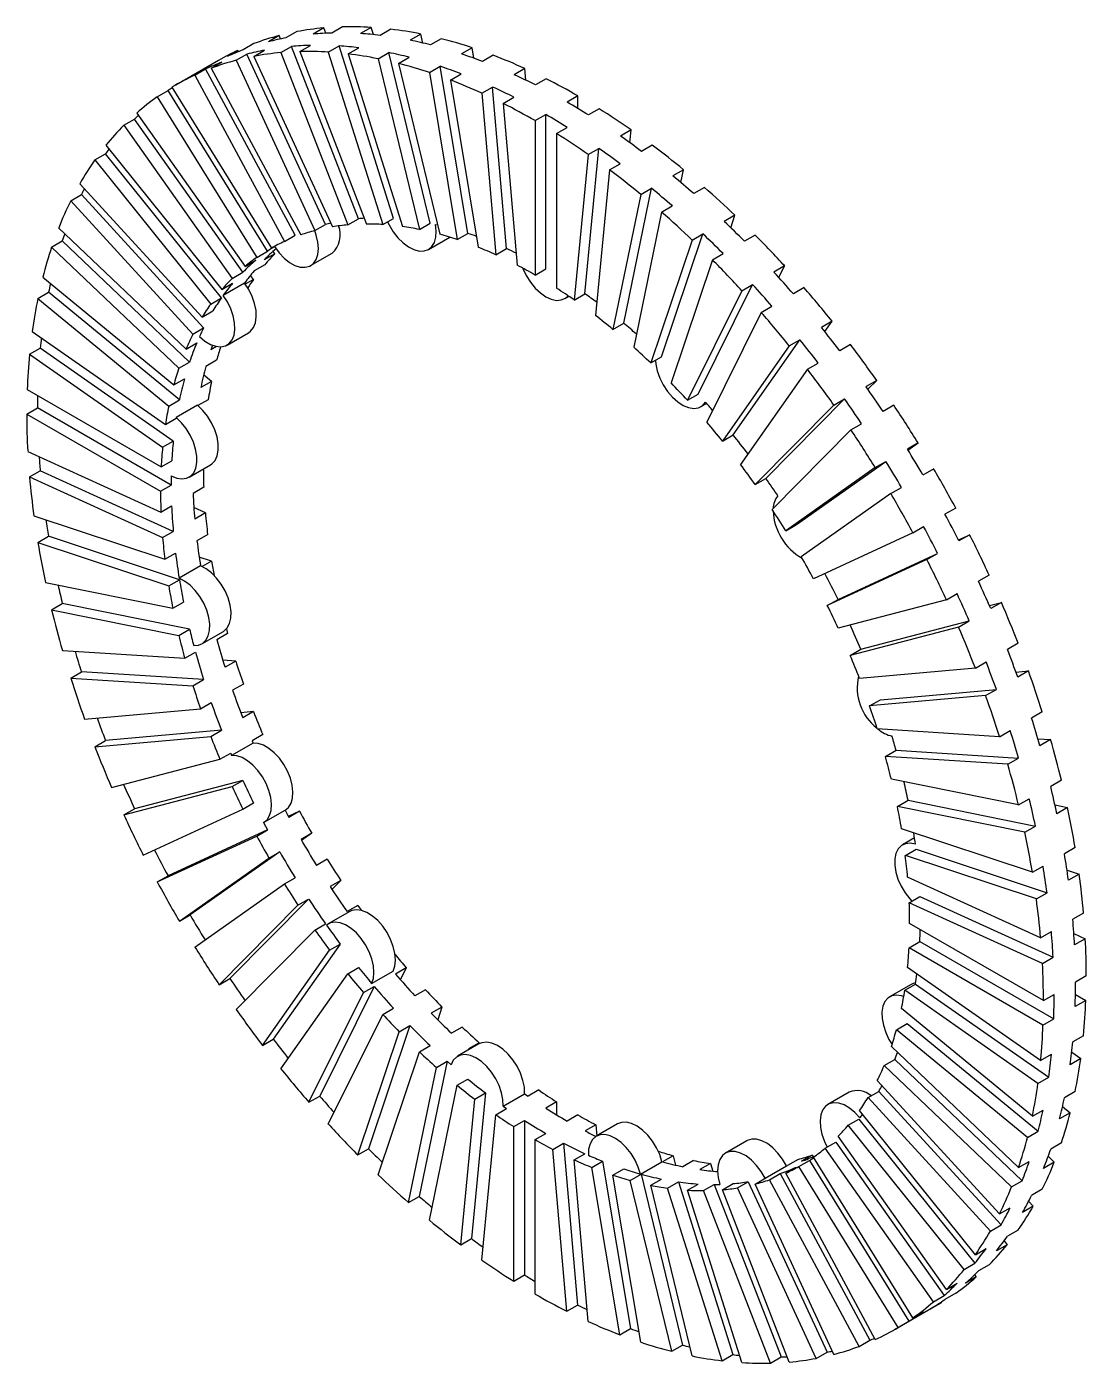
# Model space of a CAD drawing. Header units: centimetres. Extents: x -3.64 to 3.36, y -4.5 to 4.34.
import ezdxf

# ---------------------------------------------------------------- set-up
doc = ezdxf.new("R2010")
doc.units = ezdxf.units.CM

msp = doc.modelspace()

# ---------------------------------------------------------------- linework, layer by layer
at = {"color": 7, "linetype": 'Continuous', "lineweight": 25}
for p, q in [((-1.5554, 4.3355), (-1.6261, 4.2947)), ((-1.3661, 4.3319), (-1.4368, 4.2911)), ((-1.351, 4.284), (-1.3661, 4.3319)), ((-1.9742, 4.2775), (-2.0449, 4.2367)), ((-1.9642, 4.2558), (-1.9742, 4.2775)), ((-1.8581, 4.3037), (-1.9288, 4.2629)), ((-1.6794, 4.3284), (-1.7501, 4.2876)), ((-1.6657, 4.2933), (-1.6794, 4.3284)), ((-1.2357, 4.3199), (-1.3064, 4.2791)), ((-1.0379, 4.2879), (-1.1086, 4.2471)), ((-1.0235, 4.2285), (-1.0379, 4.2879)), ((-0.9025, 4.2569), (-0.9732, 4.2161)), ((-2.2474, 4.1798), (-2.3182, 4.1389)), ((-2.2571, 4.1142), (-2.1864, 4.1551)), ((-2.243, 4.1714), (-2.2474, 4.1798)), ((-2.1404, 4.2247), (-2.2111, 4.1838)), ((-1.6668, 3.0294), (-2.1864, 4.1551)), ((-2.1409, 4.1404), (-2.0702, 4.1812)), ((-1.9622, 4.1651), (-1.8915, 4.206)), ((-1.9622, 4.1651), (-1.5203, 3.0261)), ((-1.4496, 3.0669), (-1.8915, 4.206)), ((-1.8383, 4.1723), (-1.7675, 4.2131)), ((-1.8383, 4.1723), (-1.3958, 3.0318)), ((-1.649, 4.1686), (-1.5783, 4.2094)), ((-1.649, 4.1686), (-1.2895, 3.0286)), ((-1.2188, 3.0695), (-1.5783, 4.2094)), ((-1.5186, 4.1566), (-1.4479, 4.1974)), ((-1.5186, 4.1566), (-1.1586, 3.0153)), ((-1.3208, 4.1246), (-1.25, 4.1655)), ((-0.9769, 3.0371), (-1.25, 4.1655)), ((-0.6983, 4.1969), (-0.769, 4.1561)), ((-0.6868, 4.1276), (-0.6983, 4.1969)), ((-2.3748, 4.1137), (-2.6576, 3.9505)), ((-2.4232, 4.0614), (-2.3525, 4.1022)), ((-2.2571, 4.1142), (-1.7375, 2.9886)), ((-2.1409, 4.1404), (-1.6207, 3.0134)), ((-1.3208, 4.1246), (-1.0476, 2.9962)), ((-1.1853, 4.0936), (-1.1146, 4.1345)), ((-1.1853, 4.0936), (-0.9119, 2.9639)), ((-0.9812, 4.0337), (-0.9105, 4.0745)), ((-0.7267, 2.97), (-0.9105, 4.0745)), ((-0.5594, 4.1473), (-0.6301, 4.1065)), ((-2.5303, 4.0165), (-2.4596, 4.0573)), ((-2.5303, 4.0165), (-1.9389, 2.9165)), ((-1.8681, 2.9574), (-2.4596, 4.0573)), ((-2.4232, 4.0614), (-1.8311, 2.9601)), ((-0.9812, 4.0337), (-0.7974, 2.9292)), ((-0.8422, 3.984), (-0.7715, 4.0249)), ((-0.8422, 3.984), (-0.6582, 2.8782)), ((-0.3511, 4.06), (-0.4218, 4.0192)), ((-0.3444, 3.9829), (-0.3511, 4.06)), ((-0.2101, 3.9923), (-0.2808, 3.9515)), ((-2.7789, 3.8729), (-2.7082, 3.9137)), ((-2.0513, 2.8516), (-2.7082, 3.9137)), ((-2.682, 3.9361), (-2.0244, 2.8726)), ((-0.6339, 3.8967), (-0.5632, 3.9375)), ((-0.6339, 3.8967), (-0.5415, 2.8283)), ((-0.4708, 2.8691), (-0.5632, 3.9375)), ((-2.7789, 3.8729), (-2.122, 2.8108)), ((-0.493, 3.829), (-0.4223, 3.8698)), ((-0.493, 3.829), (-0.4005, 2.7593)), ((0, 3.8786), (-0.0707, 3.8377)), ((0, 3.7961), (0, 3.8786)), ((-3.0001, 3.6851), (-2.9294, 3.726)), ((-2.2143, 2.7132), (-2.9294, 3.726)), ((-2.9146, 3.7659), (-2.1987, 2.7519)), ((-0.2828, 3.7153), (-0.2121, 3.7561)), ((-0.2828, 3.7153), (-0.2828, 2.6946)), ((-0.2121, 2.7354), (-0.2121, 3.7561)), ((0.1414, 3.7935), (0.0707, 3.7527)), ((-3.0001, 3.6851), (-2.2851, 2.6724)), ((-0.1414, 3.6302), (-0.0707, 3.671)), ((-0.1414, 3.6302), (-0.1414, 2.6083)), ((0.3511, 3.6546), (0.2804, 3.6138)), ((0.3429, 3.5695), (0.3511, 3.6546)), ((-3.1183, 3.5526), (-2.3519, 2.5992)), ((0.4914, 3.5531), (0.4207, 3.5123)), ((-3.1916, 3.4552), (-3.1209, 3.496)), ((-3.1916, 3.4552), (-2.4261, 2.503)), ((-2.3554, 2.5438), (-3.1209, 3.496)), ((0.0682, 3.4914), (-0.0241, 2.5296)), ((0.0466, 2.5704), (0.139, 3.5322)), ((0.0682, 3.4914), (0.139, 3.5322)), ((0.2086, 3.3899), (0.1161, 2.4269)), ((0.2086, 3.3899), (0.2793, 3.4307)), ((0.6983, 3.3907), (0.6276, 3.3499)), ((0.6808, 3.3056), (0.6983, 3.3907)), ((-3.291, 3.2986), (-2.4825, 2.4163)), ((0.836, 3.2739), (0.7653, 3.233)), ((-3.3512, 3.1856), (-3.2805, 3.2264)), ((-3.3512, 3.1856), (-2.5438, 2.3043)), ((-2.473, 2.3451), (-3.2805, 3.2264)), ((0.4155, 3.2274), (0.2317, 2.3351)), ((0.3024, 2.3759), (0.4862, 3.2682)), ((0.4155, 3.2274), (0.4862, 3.2682)), ((0.5532, 3.1106), (0.3692, 2.2172)), ((0.5532, 3.1106), (0.6239, 3.1514)), ((-3.4307, 3.0067), (-2.589, 2.2051)), ((-1.7375, 2.9886), (-1.6668, 3.0294)), ((-1.5203, 3.0261), (-1.4496, 3.0669)), ((-1.2895, 3.0286), (-1.2188, 3.0695)), ((-1.0476, 2.9962), (-0.9769, 3.0371)), ((1.0379, 3.0896), (0.9672, 3.0487)), ((1.0103, 3.0073), (1.0379, 3.0896)), ((-3.4772, 2.8793), (-3.4065, 2.9202)), ((-2.5659, 2.1195), (-3.4065, 2.9202)), ((-1.9389, 2.9165), (-1.8681, 2.9574)), ((-0.9874, 2.8641), (-0.8471, 2.9451)), ((-0.7974, 2.9292), (-0.7267, 2.97)), ((0.7551, 2.9263), (0.4819, 2.1132)), ((0.5526, 2.1541), (0.8258, 2.9671)), ((0.7551, 2.9263), (0.8258, 2.9671)), ((1.1715, 2.9587), (1.1008, 2.9179)), ((-3.4772, 2.8793), (-2.6366, 2.0786)), ((-2.122, 2.8108), (-2.0513, 2.8516)), ((-2.0022, 2.8357), (-2.0729, 2.7949)), ((-2.0022, 2.8357), (-2.0133, 2.8514)), ((-1.766, 2.7569), (-1.6246, 2.8385)), ((-0.5415, 2.8283), (-0.4708, 2.8691)), ((0.8886, 2.7954), (0.9594, 2.8363)), ((-2.1987, 2.7519), (-2.1279, 2.7927)), ((-2.0691, 2.7625), (-2.1398, 2.7217)), ((0.8886, 2.7954), (0.6152, 1.9814)), ((1.3661, 2.7546), (1.2954, 2.7138)), ((1.3281, 2.6779), (1.3661, 2.7546)), ((-3.5359, 2.6801), (-2.6703, 1.9679)), ((-2.2851, 2.6724), (-2.2143, 2.7132)), ((-2.1433, 2.6662), (-2.1976, 2.6349)), ((-2.1433, 2.6662), (-2.1641, 2.6921)), ((-0.2828, 2.6946), (-0.2121, 2.7354)), ((-3.5682, 2.5397), (-3.4975, 2.5805)), ((-2.6329, 1.8692), (-3.4975, 2.5805)), ((-2.3519, 2.5992), (-2.2812, 2.64)), ((-2.2025, 2.6416), (-2.3439, 2.56)), ((-0.0241, 2.5296), (0.0466, 2.5704)), ((1.0833, 2.5913), (0.7238, 1.8664)), ((0.7945, 1.9072), (1.154, 2.6321)), ((1.0833, 2.5913), (1.154, 2.6321)), ((1.4941, 2.6112), (1.4234, 2.5703)), ((-3.5682, 2.5397), (-2.7036, 1.8284)), ((-2.4261, 2.503), (-2.3554, 2.5438)), ((-0.0871, 2.5388), (-0.0601, 2.5544)), ((1.2113, 2.4479), (1.282, 2.4887)), ((-2.4825, 2.4163), (-2.4118, 2.4571)), ((1.2113, 2.4479), (0.8513, 1.7221)), ((1.6794, 2.3895), (1.6087, 2.3486)), ((1.631, 2.3207), (1.6794, 2.3895)), ((-3.6055, 2.3223), (-2.7254, 1.7074)), ((-2.5438, 2.3043), (-2.473, 2.3451)), ((-2.3179, 2.2316), (-2.1765, 2.3132)), ((0.2317, 2.3351), (0.3024, 2.3759)), ((-3.6232, 2.1705), (-3.5525, 2.2113)), ((-2.6734, 1.5972), (-3.5525, 2.2113)), ((-2.589, 2.2051), (-2.5183, 2.2459)), ((-2.3878, 2.2223), (-2.4245, 2.2011)), ((1.3965, 2.2262), (0.9546, 1.5974)), ((1.0253, 1.6382), (1.4672, 2.267)), ((1.3965, 2.2262), (1.4672, 2.267)), ((1.8004, 2.235), (1.7297, 2.1942)), ((-3.6232, 2.1705), (-2.7442, 1.5563)), ((-2.3874, 2.1312), (-2.4581, 2.0904)), ((0.4819, 2.1132), (0.5526, 2.1541)), ((-2.6366, 2.0786), (-2.5659, 2.1195)), ((-2.4208, 1.9917), (-2.4727, 2.0344)), ((1.5175, 2.0717), (1.075, 1.4421)), ((1.5175, 2.0717), (1.5882, 2.1125)), ((-2.6703, 1.9679), (-2.5996, 2.0087)), ((-2.4208, 1.9917), (-2.4915, 1.9509)), ((1.9742, 1.9981), (1.9035, 1.9573)), ((1.9162, 1.9394), (1.9742, 1.9981)), ((-3.6386, 1.9373), (-2.7537, 1.4264)), ((-2.7036, 1.8284), (-2.6329, 1.8692)), ((-2.4425, 1.8707), (-2.5104, 1.8315)), ((0.7238, 1.8664), (0.7945, 1.9072)), ((1.2426, 1.3498), (1.7621, 1.8757)), ((1.6914, 1.8348), (1.7621, 1.8757)), ((-3.6416, 1.7757), (-3.5709, 1.8165)), ((-3.6416, 1.7757), (-2.7577, 1.2654)), ((-2.687, 1.3063), (-3.5709, 1.8165)), ((-2.5127, 1.8334), (-2.6541, 1.7518)), ((0.8131, 1.8247), (0.8498, 1.8459)), ((1.6914, 1.8348), (1.1719, 1.309)), ((2.0869, 1.8343), (2.0162, 1.7935)), ((-2.7254, 1.7074), (-2.6546, 1.7482)), ((-2.6541, 1.7518), (-2.6546, 1.7482)), ((1.804, 1.671), (1.8748, 1.7119)), ((-2.7442, 1.5563), (-2.6734, 1.5972)), ((0.9546, 1.5974), (1.0253, 1.6382)), ((1.804, 1.671), (1.2839, 1.1446)), ((-3.635, 1.5292), (-2.7549, 1.128)), ((2.2474, 1.5849), (2.1767, 1.5441)), ((2.1806, 1.5378), (2.2474, 1.5849)), ((-2.7537, 1.4264), (-2.683, 1.4672)), ((-2.5686, 1.359), (-2.4271, 1.4407)), ((1.9646, 1.4216), (1.3732, 1.0046)), ((1.4439, 1.0454), (2.0353, 1.4625)), ((1.9646, 1.4216), (2.0353, 1.4625)), ((-3.6232, 1.3596), (-3.5525, 1.4005)), ((-3.6232, 1.3596), (-2.7442, 0.9589)), ((-2.6734, 0.9997), (-3.5525, 1.4005)), ((1.1719, 1.309), (1.2426, 1.3498)), ((2.3506, 1.4136), (2.2798, 1.3727)), ((-2.7577, 1.2654), (-2.687, 1.3063)), ((-2.4721, 1.2913), (-2.5428, 1.2504)), ((2.0677, 1.2503), (1.4756, 0.8327)), ((2.0677, 1.2503), (2.1384, 1.2911)), ((-2.7549, 1.128), (-2.6842, 1.1688)), ((-2.4613, 1.1222), (-2.5378, 1.157)), ((2.496, 1.1543), (2.4253, 1.1135)), ((-3.5947, 1.1027), (-2.7291, 0.8154)), ((-2.4613, 1.1222), (-2.532, 1.0813)), ((-2.7442, 0.9589), (-2.6734, 0.9997)), ((-2.4462, 0.9787), (-2.517, 0.9379)), ((1.3732, 1.0046), (1.4439, 1.0454)), ((2.2132, 0.9911), (1.5563, 0.6873)), ((2.2132, 0.9911), (2.2839, 1.0319)), ((2.5144, 0.9431), (2.5885, 0.9773)), ((2.5885, 0.9773), (2.5177, 0.9365)), ((-3.5682, 0.9269), (-3.4975, 0.9677)), ((-3.5682, 0.9269), (-2.7036, 0.64)), ((-2.6329, 0.6808), (-3.4975, 0.9677)), ((-2.7291, 0.8154), (-2.6584, 0.8562)), ((-2.4208, 0.8033), (-2.5022, 0.8303)), ((-2.4208, 0.8033), (-2.4828, 0.7675)), ((2.3056, 0.814), (1.648, 0.5099)), ((1.7187, 0.5507), (2.3763, 0.8549)), ((2.3056, 0.814), (2.3763, 0.8549)), ((-2.4931, 0.7721), (-2.6345, 0.6904)), ((2.7173, 0.7111), (2.6466, 0.6703)), ((-3.5181, 0.6622), (-2.6764, 0.4921)), ((-2.7036, 0.64), (-2.6329, 0.6808)), ((-2.6764, 0.4921), (-2.6057, 0.533)), ((1.648, 0.5099), (1.7187, 0.5507)), ((2.4344, 0.5478), (1.7194, 0.3607)), ((2.4344, 0.5478), (2.5052, 0.5886)), ((2.7186, 0.5096), (2.798, 0.5304)), ((2.798, 0.5304), (2.7273, 0.4895)), ((-3.4772, 0.4822), (-3.4065, 0.5231)), ((-3.4772, 0.4822), (-2.6366, 0.3124)), ((-2.5659, 0.3532), (-3.4065, 0.5231)), ((2.5152, 0.3671), (1.7992, 0.1797)), ((1.8699, 0.2205), (2.5859, 0.4079)), ((2.5152, 0.3671), (2.5859, 0.4079)), ((-2.6366, 0.3124), (-2.5659, 0.3532)), ((-2.4841, 0.2572), (-2.3426, 0.3389)), ((-2.3147, 0.3249), (-2.3854, 0.2841)), ((-3.406, 0.2127), (-2.5976, 0.1617)), ((-2.5976, 0.1617), (-2.5269, 0.2025)), ((1.7992, 0.1797), (1.8699, 0.2205)), ((2.9088, 0.2601), (2.8381, 0.2193)), ((-2.2609, 0.1428), (-2.346, 0.1482)), ((-2.2609, 0.1428), (-2.3316, 0.102)), ((2.6259, 0.0968), (1.8605, 0.0284)), ((2.6259, 0.0968), (2.6966, 0.1376)), ((-3.3512, 0.0305), (-3.2805, 0.0713)), ((-3.3512, 0.0305), (-2.5438, -0.0205)), ((-2.473, 0.0203), (-3.2805, 0.0713)), ((-2.5438, -0.0205), (-2.473, 0.0203)), ((2.8941, 0.0702), (2.9769, 0.0776)), ((2.9769, 0.0776), (2.9062, 0.0368)), ((-2.2105, -0.0091), (-2.2812, -0.0499)), ((2.6941, -0.0857), (1.9277, -0.1542)), ((1.9984, -0.1134), (2.7648, -0.0449)), ((2.6941, -0.0857), (2.7648, -0.0449)), ((-3.2597, -0.2409), (-2.4934, -0.1724)), ((-2.4934, -0.1724), (-2.4226, -0.1315)), ((1.9277, -0.1542), (1.9984, -0.1134)), ((-2.1433, -0.1916), (-2.2268, -0.1991)), ((-2.1433, -0.1916), (-2.214, -0.2325)), ((3.0684, -0.1938), (2.9977, -0.2346)), ((-2.3554, -0.3141), (-3.1209, -0.3825)), ((-2.4261, -0.3549), (-2.3554, -0.3141)), ((-2.0821, -0.343), (-2.1528, -0.3838)), ((2.7855, -0.3571), (1.9781, -0.3061)), ((2.7855, -0.3571), (2.8562, -0.3162)), ((-3.1916, -0.4234), (-2.4261, -0.3549)), ((-3.1916, -0.4234), (-3.1209, -0.3825)), ((-2.1463, -0.3991), (-2.2878, -0.4807)), ((-2.1528, -0.3838), (-2.1463, -0.3991)), ((3.0391, -0.3707), (3.1232, -0.376)), ((3.1232, -0.376), (3.0525, -0.4168)), ((-3.0809, -0.6937), (-2.3649, -0.5063)), ((-2.3649, -0.5063), (-2.2942, -0.4655)), ((-2.2942, -0.4655), (-2.2878, -0.4807)), ((2.0319, -0.4882), (2.1026, -0.4474)), ((2.8403, -0.5393), (2.0319, -0.4882)), ((2.1026, -0.4474), (2.911, -0.4985)), ((2.8403, -0.5393), (2.911, -0.4985)), ((-3.0001, -0.8744), (-2.2851, -0.6873)), ((-2.2143, -0.6464), (-2.9294, -0.8336)), ((-2.2851, -0.6873), (-2.2143, -0.6464)), ((2.9115, -0.8088), (2.0709, -0.6389)), ((3.1944, -0.6455), (3.1237, -0.6863)), ((2.1108, -0.8187), (2.1815, -0.7779)), ((2.1815, -0.7779), (3.0231, -0.948)), ((2.9115, -0.8088), (2.9822, -0.768)), ((-3.0001, -0.8744), (-2.9294, -0.8336)), ((-2.8713, -1.1406), (-2.2137, -0.8365)), ((-2.2137, -0.8365), (-2.1429, -0.7956)), ((-2.0766, -0.9256), (-1.9352, -0.8439)), ((-1.9352, -0.8439), (-1.9099, -0.8914)), ((-1.8392, -0.8506), (-1.9134, -0.8849)), ((-1.8392, -0.8506), (-1.9099, -0.8914)), ((2.9524, -0.9888), (2.1108, -0.8187)), ((3.152, -0.8087), (3.2352, -0.8255)), ((3.2352, -0.8255), (3.1645, -0.8663)), ((-2.0766, -0.9256), (-2.0513, -0.973)), ((3.0025, -1.2535), (2.1379, -0.9666)), ((2.9524, -0.9888), (3.0231, -0.948)), ((-2.7789, -1.3176), (-2.122, -1.0138)), ((-2.0513, -0.973), (-2.7082, -1.2768)), ((-2.122, -1.0138), (-2.0513, -0.973)), ((-1.7584, -0.996), (-1.8291, -1.0368)), ((-1.7584, -0.996), (-1.8254, -1.0432)), ((2.2242, -1.0268), (2.1443, -1.0729)), ((-1.9705, -1.1184), (-2.5627, -1.536)), ((-2.0412, -1.1593), (-1.9705, -1.1184)), ((2.1634, -1.142), (2.2341, -1.1012)), ((3.029, -1.4292), (2.1634, -1.142)), ((2.2341, -1.1012), (3.0997, -1.3884)), ((3.2854, -1.0902), (3.2146, -1.131)), ((-2.6334, -1.5768), (-2.0412, -1.1593)), ((-1.656, -1.1678), (-1.7267, -1.2087)), ((3.0025, -1.2535), (3.0732, -1.2127)), ((-2.7789, -1.3176), (-2.7082, -1.2768)), ((-1.9389, -1.3311), (-1.8681, -1.2903)), ((-1.5667, -1.3079), (-1.6374, -1.3487)), ((-1.5667, -1.3079), (-1.6253, -1.3671)), ((3.0575, -1.6862), (2.1785, -1.2854)), ((3.2316, -1.2393), (3.3118, -1.2659)), ((3.3118, -1.2659), (3.2411, -1.3068)), ((-2.5303, -1.7482), (-1.9389, -1.3311)), ((3.029, -1.4292), (3.0997, -1.3884)), ((-2.3697, -1.9976), (-1.8496, -1.4711)), ((-1.7789, -1.4303), (-2.299, -1.9568)), ((-1.8496, -1.4711), (-1.7789, -1.4303)), ((-1.4547, -1.4723), (-1.5254, -1.5131)), ((2.1892, -1.4546), (2.2599, -1.4137)), ((3.0693, -1.8558), (2.1892, -1.4546)), ((2.2599, -1.4137), (3.14, -1.815)), ((-2.6334, -1.5768), (-2.5627, -1.536)), ((-1.5076, -1.5137), (-1.649, -1.5953)), ((3.3404, -1.5229), (3.2696, -1.5637)), ((-2.2571, -2.1614), (-1.7375, -1.6356)), ((-1.7375, -1.6356), (-1.6668, -1.5948)), ((3.0759, -2.1023), (2.192, -1.592)), ((3.0575, -1.6862), (3.1282, -1.6454)), ((3.2769, -1.6582), (3.3522, -1.6925)), ((-1.57, -1.7279), (-2.0125, -2.3574)), ((-1.6407, -1.7687), (-1.57, -1.7279)), ((2.188, -1.753), (2.2587, -1.7121)), ((3.0729, -2.2638), (2.188, -1.753)), ((2.2587, -1.7121), (3.1436, -2.223)), ((3.3522, -1.6925), (3.2815, -1.7333)), ((-2.0832, -2.3983), (-1.6407, -1.7687)), ((3.0693, -1.8558), (3.14, -1.815)), ((-1.9622, -2.5527), (-1.5203, -1.9239)), ((-1.5203, -1.9239), (-1.4496, -1.8831)), ((-1.3627, -1.9885), (-1.2213, -1.9068)), ((-1.1342, -1.8854), (-1.2049, -1.9262)), ((-1.1342, -1.8854), (-1.1729, -1.9634)), ((3.0575, -2.497), (2.1785, -1.8829)), ((3.3588, -1.939), (3.288, -1.9798)), ((-2.3697, -1.9976), (-2.299, -1.9568)), ((-1.3463, -2.0078), (-1.7062, -2.7336)), ((-1.417, -2.0487), (-1.3463, -2.0078)), ((-1.0066, -2.0297), (-1.0773, -2.0705)), ((2.2012, -1.9956), (2.0598, -2.0772)), ((2.1597, -2.034), (2.2304, -1.9931)), ((2.2304, -1.9931), (3.1105, -2.608)), ((-1.777, -2.7744), (-1.417, -2.0487)), ((3.0398, -2.6489), (2.1597, -2.034)), ((3.0759, -2.1023), (3.1466, -2.0614)), ((3.3558, -2.1006), (3.2851, -2.1414)), ((3.2873, -2.061), (3.3558, -2.1006)), ((-1.649, -2.9179), (-1.2895, -2.193)), ((-1.2895, -2.193), (-1.2188, -2.1522)), ((-0.898, -2.1447), (-0.9687, -2.1855)), ((-0.898, -2.1447), (-0.9262, -2.2286)), ((3.0025, -2.8663), (2.1379, -2.155)), ((-1.1102, -2.2672), (-1.3836, -3.0812)), ((-1.1809, -2.308), (-1.1102, -2.2672)), ((-0.7648, -2.2765), (-0.8355, -2.3173)), ((2.1046, -2.2945), (2.1753, -2.2537)), ((2.9702, -3.0066), (2.1046, -2.2945)), ((2.1753, -2.2537), (3.0409, -2.9658)), ((3.0729, -2.2638), (3.1436, -2.223)), ((-2.0832, -2.3983), (-2.0125, -2.3574)), ((-1.4543, -3.122), (-1.1809, -2.308)), ((-0.652, -2.3805), (-0.7228, -2.4213)), ((-0.652, -2.3805), (-0.6537, -2.3888)), ((3.3404, -2.3338), (3.2696, -2.3746)), ((-1.3208, -3.2528), (-1.0476, -2.4398)), ((-1.0476, -2.4398), (-0.9769, -2.399)), ((-0.6536, -2.3887), (-0.795, -2.4703)), ((2.9115, -3.2059), (2.0709, -2.4052)), ((3.0575, -2.497), (3.1282, -2.4562)), ((3.2624, -2.4435), (3.3226, -2.4856)), ((-1.1189, -3.4371), (-0.9349, -2.5438)), ((-0.8642, -2.503), (-1.0482, -3.3963)), ((-0.9349, -2.5438), (-0.8642, -2.503)), ((-0.8642, -2.503), (-0.838, -2.5262)), ((2.0234, -2.5316), (2.0941, -2.4908)), ((2.865, -3.3333), (2.0234, -2.5316)), ((2.0941, -2.4908), (2.9357, -3.2925)), ((3.3226, -2.4856), (3.2519, -2.5264)), ((-0.7974, -2.6617), (-0.7267, -2.6209)), ((2.7855, -3.5122), (1.9781, -2.6309)), ((3.0398, -2.6489), (3.1105, -2.608)), ((-1.777, -2.7744), (-1.7062, -2.7336)), ((-0.9812, -3.554), (-0.7974, -2.6617)), ((-0.6111, -2.7127), (-0.7036, -3.6756)), ((-0.6818, -2.7535), (-0.6111, -2.7127)), ((-0.4935, -2.7994), (-0.3521, -2.7177)), ((-0.3521, -2.7177), (-0.3294, -2.7337)), ((-0.2587, -2.6929), (-0.3294, -2.7337)), ((1.793, -2.7066), (1.6516, -2.7882)), ((1.9169, -2.7428), (1.9876, -2.702)), ((1.9876, -2.702), (2.796, -3.5844)), ((3.2854, -2.703), (3.2146, -2.7438)), ((-0.7743, -3.7164), (-0.6818, -2.7535)), ((-0.5415, -2.8562), (-0.4708, -2.8154)), ((-0.4935, -2.7994), (-0.4708, -2.8154)), ((-0.1414, -2.7716), (-0.2121, -2.8124)), ((-0.1414, -2.7716), (-0.1414, -2.8567)), ((2.7253, -3.6252), (1.9169, -2.7428)), ((3.0025, -2.8663), (3.0732, -2.8255)), ((3.2022, -2.8015), (3.253, -2.8434)), ((-0.6339, -3.8179), (-0.5415, -2.8562)), ((-0.4243, -2.9349), (-0.3536, -2.894)), ((-0.3536, -2.894), (-0.3536, -3.9159)), ((0, -2.8579), (-0.0707, -2.8987)), ((1.7862, -2.9258), (1.857, -2.885)), ((1.857, -2.885), (2.6233, -3.8383)), ((2.6259, -3.7818), (1.8605, -2.8295)), ((3.253, -2.8434), (3.1823, -2.8842)), ((-0.4243, -3.9568), (-0.4243, -2.9349)), ((-0.2828, -3.0212), (-0.2121, -2.9804)), ((0.1176, -2.9226), (0.0469, -2.9634)), ((0.1176, -2.9226), (0.1241, -2.9971)), ((0.2622, -2.9174), (0.1208, -2.999)), ((2.4344, -4.0117), (1.7194, -2.999)), ((2.5526, -3.8792), (1.7862, -2.9258)), ((2.9702, -3.0066), (3.0409, -2.9658)), ((-1.4543, -3.122), (-1.3836, -3.0812)), ((-0.2828, -4.0419), (-0.2828, -3.0212)), ((-0.1652, -3.0858), (-0.0945, -3.045)), ((-0.0727, -4.1556), (-0.1652, -3.0858)), ((-0.0945, -3.045), (-0.002, -4.1147)), ((1.1162, -3.0283), (0.9748, -3.11)), ((1.633, -3.0785), (1.7037, -3.0376)), ((2.3489, -4.0924), (1.633, -3.0785)), ((1.7037, -3.0376), (2.4196, -4.0516)), ((3.1944, -3.0426), (3.1237, -3.0834)), ((-0.0241, -3.1549), (0.0466, -3.114)), ((0.0682, -4.2233), (-0.0241, -3.1549)), ((0.0925, -3.2048), (0.1633, -3.164)), ((0.1633, -3.164), (0.3472, -4.2698)), ((0.4137, -3.2488), (0.5551, -3.1671)), ((0.629, -3.1272), (0.5583, -3.168)), ((0.629, -3.1272), (0.6441, -3.1896)), ((0.7648, -3.1595), (0.6941, -3.2003)), ((0.8758, -3.1786), (0.8051, -3.2194)), ((0.8758, -3.1786), (0.8918, -3.2294)), ((1.4547, -3.1519), (1.384, -3.1927)), ((1.4587, -3.1992), (1.5294, -3.1584)), ((1.5482, -3.1234), (1.4775, -3.1642)), ((1.5294, -3.1584), (2.1871, -4.2218)), ((1.5482, -3.1234), (1.5542, -3.1345)), ((2.2132, -4.1995), (1.5563, -3.1373)), ((2.9115, -3.2059), (2.9822, -3.1651)), ((3.1478, -3.17), (3.0771, -3.2108)), ((3.1071, -3.1312), (3.1478, -3.17)), ((0.2765, -4.3106), (0.0925, -3.2048)), ((0.2317, -3.2558), (0.3024, -3.2149)), ((0.4155, -4.3602), (0.2317, -3.2558)), ((0.3462, -3.2905), (0.4169, -3.2496)), ((0.4169, -3.2496), (0.6904, -4.3794)), ((1.2364, -3.2759), (1.3778, -3.1943)), ((1.2654, -3.2867), (1.3361, -3.2459)), ((1.3361, -3.2459), (1.9282, -4.3471)), ((1.3732, -3.2431), (1.4439, -3.2023)), ((1.9646, -4.343), (1.3732, -3.2431)), ((1.3778, -3.1943), (1.384, -3.1927)), ((2.1164, -4.2626), (1.4587, -3.1992)), ((0.6197, -4.4202), (0.3462, -3.2905)), ((0.4819, -3.3228), (0.5526, -3.282)), ((0.7551, -4.4512), (0.4819, -3.3228)), ((0.5929, -3.3418), (0.6637, -3.301)), ((0.9529, -4.4832), (0.5929, -3.3418)), ((0.6637, -3.301), (1.0236, -4.4424)), ((0.7238, -3.3552), (0.7945, -3.3144)), ((1.0833, -4.4952), (0.7238, -3.3552)), ((0.8301, -3.3584), (0.9008, -3.3176)), ((0.9008, -3.3176), (1.3433, -4.458)), ((0.9546, -3.3526), (1.0253, -3.3118)), ((1.3965, -4.4917), (0.9546, -3.3526)), ((1.0551, -3.3399), (1.1258, -3.2991)), ((1.5752, -4.467), (1.0551, -3.3399)), ((1.1258, -3.2991), (1.6459, -4.4261)), ((1.1719, -3.3151), (1.2426, -3.2743)), ((1.6914, -4.4408), (1.1719, -3.3151)), ((1.2364, -3.2759), (1.2426, -3.2743)), ((1.8575, -4.3879), (1.2654, -3.2867)), ((2.865, -3.3333), (2.9357, -3.2925)), ((3.0684, -3.3489), (2.9977, -3.3897)), ((-1.1189, -3.4371), (-1.0482, -3.3963)), ((1.2726, -4.4988), (0.8301, -3.3584)), ((2.9778, -3.4288), (3.0081, -3.4619)), ((2.7855, -3.5122), (2.8562, -3.4714)), ((3.0081, -3.4619), (2.9374, -3.5027)), ((2.7253, -3.6252), (2.796, -3.5844)), ((2.9088, -3.6185), (2.8381, -3.6593)), ((-0.7743, -3.7164), (-0.7036, -3.6756)), ((2.8154, -3.6909), (2.8355, -3.7159)), ((2.6259, -3.7818), (2.6966, -3.7409)), ((2.8355, -3.7159), (2.7648, -3.7567)), ((2.5526, -3.8792), (2.6233, -3.8383)), ((2.7173, -3.8484), (2.6466, -3.8892)), ((-0.4243, -3.9568), (-0.3536, -3.9159)), ((2.4344, -4.0117), (2.5052, -3.9709)), ((2.6318, -3.9291), (2.561, -3.97)), ((2.6213, -3.9143), (2.6318, -3.9291)), ((2.3489, -4.0924), (2.4196, -4.0516)), ((2.496, -4.0362), (2.4253, -4.077)), ((-0.0727, -4.1556), (-0.002, -4.1147)), ((2.092, -4.277), (2.3748, -4.1137)), ((2.3992, -4.0994), (2.3285, -4.1402)), ((2.3973, -4.0963), (2.3992, -4.0994)), ((2.1164, -4.2626), (2.1871, -4.2218)), ((2.2132, -4.1995), (2.2839, -4.1587)), ((0.2765, -4.3106), (0.3472, -4.2698)), ((0.6197, -4.4202), (0.6904, -4.3794)), ((1.8575, -4.3879), (1.9282, -4.3471)), ((0.9529, -4.4832), (1.0236, -4.4424)), ((1.2726, -4.4988), (1.3433, -4.458)), ((1.5752, -4.467), (1.6459, -4.4261))]:
    msp.add_line(p, q, dxfattribs=at)
at = {"color": 7, "linetype": 'Continuous', "lineweight": 25, "flags": 128}
for points in [[(-1.2572, 3.0473), (-1.2467, 3.0255), (-1.2204, 2.9814), (-1.1896, 2.9416), (-1.1555, 2.9076), (-1.1197, 2.8809), (-1.0835, 2.8626), (-1.0485, 2.8534), (-1.0162, 2.8538), (-0.988, 2.8638), (-0.965, 2.8828), (-0.9482, 2.9102), (-0.9383, 2.9448), (-0.9357, 2.9851), (-0.9405, 3.0293)], [(-0.9405, 3.0293), (-0.9282, 3.0266), (-0.927, 3.0263)], [(-2.0048, 2.8828), (-1.9748, 2.842), (-1.9412, 2.8067), (-1.9056, 2.7784), (-1.8694, 2.7583), (-1.834, 2.7473), (-1.8011, 2.7457), (-1.7719, 2.7538), (-1.7478, 2.7711), (-1.7297, 2.7969), (-1.7183, 2.8301), (-1.7142, 2.8694), (-1.7176, 2.913), (-1.7283, 2.9591), (-1.7384, 2.9883)], [(-0.3647, 2.7403), (-0.3634, 2.737), (-0.3416, 2.691), (-0.3143, 2.6477), (-0.2827, 2.6089), (-0.2482, 2.5762), (-0.2121, 2.5511), (-0.1761, 2.5346), (-0.1415, 2.5274), (-0.1099, 2.5297), (-0.0827, 2.5415), (-0.0647, 2.5575)], [(-2.1765, 2.3132), (-2.1627, 2.3232), (-2.1433, 2.3474), (-2.1305, 2.3792), (-2.125, 2.4174), (-2.1268, 2.4602), (-2.136, 2.5061), (-2.1522, 2.5529), (-2.1747, 2.5987), (-2.2025, 2.6416)], [(-2.5001, 2.2879), (-2.4648, 2.2581), (-2.4285, 2.2363), (-2.3929, 2.2234), (-2.3593, 2.2199), (-2.3293, 2.2261), (-2.3041, 2.2416), (-2.2847, 2.2657), (-2.2719, 2.2976), (-2.2664, 2.3357), (-2.2683, 2.3786), (-2.2775, 2.4244), (-2.2936, 2.4712), (-2.3161, 2.517), (-2.3439, 2.56)], [(-2.4144, 2.2302), (-2.4189, 2.2173), (-2.4245, 2.2011)], [(0.5117, 2.1304), (0.514, 2.1064), (0.5239, 2.0604), (0.5407, 2.0136), (0.5637, 1.968), (0.592, 1.9254), (0.6242, 1.8878), (0.6592, 1.8565), (0.6954, 1.8331), (0.7313, 1.8184), (0.7653, 1.813), (0.7962, 1.8173), (0.8224, 1.831), (0.843, 1.8535)], [(-2.4271, 1.4407), (-2.4179, 1.4469), (-2.3973, 1.4693), (-2.3831, 1.4997), (-2.3761, 1.5367), (-2.3765, 1.5788), (-2.3842, 1.6242), (-2.3991, 1.671), (-2.4203, 1.7171), (-2.4471, 1.7608), (-2.4784, 1.8001), (-2.5127, 1.8334)], [(-2.6864, 1.3675), (-2.6505, 1.3527), (-2.6165, 1.3474), (-2.5856, 1.3516), (-2.5593, 1.3652), (-2.5387, 1.3877), (-2.5246, 1.4181), (-2.5175, 1.4551), (-2.5179, 1.4972), (-2.5257, 1.5426), (-2.5405, 1.5893), (-2.5618, 1.6355), (-2.5886, 1.6792), (-2.6198, 1.7185), (-2.6541, 1.7518)], [(-2.3426, 0.3389), (-2.3383, 0.3415), (-2.3164, 0.3623), (-2.3009, 0.3912), (-2.2924, 0.427), (-2.2913, 0.4682), (-2.2976, 0.5131), (-2.311, 0.5597), (-2.3311, 0.6062), (-2.3569, 0.6505), (-2.3873, 0.6908), (-2.4211, 0.7254), (-2.4569, 0.7529), (-2.4931, 0.7721)], [(-2.5386, 0.2458), (-2.507, 0.2481), (-2.4797, 0.2599), (-2.4578, 0.2807), (-2.4423, 0.3096), (-2.4339, 0.3454), (-2.4327, 0.3866), (-2.439, 0.4314), (-2.4525, 0.4781), (-2.4725, 0.5245), (-2.4983, 0.5689), (-2.5287, 0.6092), (-2.5625, 0.6438), (-2.5983, 0.6713), (-2.6345, 0.6904)], [(-2.3228, 0.3547), (-2.3199, 0.3438), (-2.3147, 0.3249)], [(-1.9352, -0.8439), (-1.9121, -0.8249), (-1.8953, -0.7975), (-1.8853, -0.763), (-1.8827, -0.7228), (-1.8875, -0.6785), (-1.8996, -0.6321), (-1.9183, -0.5854), (-1.943, -0.5405), (-1.9726, -0.4992), (-2.0059, -0.4633), (-2.0414, -0.4343), (-2.0776, -0.4134), (-2.1131, -0.4015), (-2.1463, -0.3991)], [(-2.0766, -0.9256), (-2.0535, -0.9065), (-2.0367, -0.8792), (-2.0268, -0.8447), (-2.0241, -0.8044), (-2.029, -0.7601), (-2.041, -0.7137), (-2.0598, -0.667), (-2.0845, -0.6221), (-2.1141, -0.5809), (-2.1473, -0.545), (-2.1828, -0.516), (-2.219, -0.4951), (-2.2545, -0.4831), (-2.2878, -0.4807)], [(2.2298, -1.0677), (2.1955, -1.0613), (2.1643, -1.0646), (2.1375, -1.0773), (2.1162, -1.0989), (2.1014, -1.1286), (2.0936, -1.165), (2.0933, -1.2067), (2.1003, -1.2518), (2.1144, -1.2985), (2.1351, -1.3448), (2.1614, -1.3888), (2.1922, -1.4286), (2.2069, -1.4444)], [(-1.2213, -1.9068), (-1.2099, -1.8737), (-1.2058, -1.8344), (-1.2092, -1.7908), (-1.2198, -1.7447), (-1.2373, -1.6979), (-1.2608, -1.6525), (-1.2895, -1.6103), (-1.3222, -1.5732), (-1.3573, -1.5427), (-1.3935, -1.5201), (-1.4293, -1.5063), (-1.4631, -1.502), (-1.4935, -1.5072), (-1.5076, -1.5137)], [(-1.4547, -1.4723), (-1.4428, -1.4891), (-1.4308, -1.5059), (-1.4308, -1.506)], [(-1.3627, -1.9885), (-1.3514, -1.9553), (-1.3473, -1.9161), (-1.3506, -1.8725), (-1.3612, -1.8263), (-1.3787, -1.7795), (-1.4023, -1.7341), (-1.431, -1.692), (-1.4636, -1.6549), (-1.4987, -1.6244), (-1.535, -1.6018), (-1.5707, -1.588), (-1.6045, -1.5836), (-1.6349, -1.5888), (-1.6607, -1.6034)], [(2.2316, -1.985), (2.2154, -1.989), (2.2012, -1.9956)], [(2.1531, -2.0746), (2.1383, -2.0699), (2.1044, -2.0655), (2.074, -2.0707), (2.0482, -2.0852), (2.0282, -2.1086), (2.0148, -2.1397), (2.0085, -2.1773), (2.0096, -2.2198), (2.0181, -2.2654), (2.0336, -2.3122), (2.0554, -2.3582), (2.0756, -2.3912)], [(-0.3521, -2.7177), (-0.3539, -2.6749), (-0.3631, -2.6291), (-0.3792, -2.5823), (-0.4017, -2.5364), (-0.4294, -2.4935), (-0.4614, -2.4552), (-0.4961, -2.4233), (-0.5323, -2.399), (-0.5683, -2.3834), (-0.6026, -2.3771), (-0.6338, -2.3804), (-0.6536, -2.3887)], [(-0.4935, -2.7994), (-0.4953, -2.7565), (-0.5045, -2.7107), (-0.5207, -2.6639), (-0.5431, -2.6181), (-0.5709, -2.5751), (-0.6028, -2.5369), (-0.6376, -2.5049), (-0.6737, -2.4806), (-0.7097, -2.465), (-0.744, -2.4587), (-0.7752, -2.462), (-0.802, -2.4748), (-0.8232, -2.4965), (-0.838, -2.5262)], [(-0.7228, -2.4213), (-0.7195, -2.4242), (-0.7178, -2.4257)], [(1.8635, -2.8772), (1.8303, -2.8412), (1.7948, -2.8122), (1.7585, -2.7913), (1.723, -2.7793), (1.6898, -2.7768), (1.6602, -2.7839), (1.6355, -2.8003), (1.6167, -2.8253), (1.6047, -2.8578), (1.5999, -2.8965), (1.6025, -2.9398), (1.6124, -2.9858), (1.6293, -3.0326), (1.6477, -3.07)], [(0.5551, -3.1671), (0.5404, -3.1204), (0.5191, -3.0742), (0.4923, -3.0305), (0.4611, -2.9912), (0.4268, -2.9578), (0.3909, -2.9319), (0.3547, -2.9145), (0.32, -2.9063), (0.288, -2.9077), (0.2622, -2.9174)], [(0.4137, -3.2488), (0.3989, -3.202), (0.3777, -3.1558), (0.3509, -3.1121), (0.3197, -3.0728), (0.2854, -3.0395), (0.2494, -3.0136), (0.2133, -2.9961), (0.1785, -2.9879), (0.1466, -2.9893), (0.1188, -3.0002), (0.0964, -3.0201), (0.0803, -3.0483), (0.0711, -3.0835), (0.0692, -3.1243)], [(1.3778, -3.1943), (1.3521, -3.1499), (1.3217, -3.1096), (1.2879, -3.0749), (1.2521, -3.0474), (1.2159, -3.0282), (1.1807, -3.0181), (1.1481, -3.0176), (1.1194, -3.0266), (1.1162, -3.0283)], [(1.2364, -3.2759), (1.2107, -3.2316), (1.1803, -3.1912), (1.1465, -3.1566), (1.1107, -3.1291), (1.0745, -3.1099), (1.0393, -3.0998), (1.0067, -3.0992), (0.978, -3.1082), (0.9544, -3.1264), (0.9369, -3.153), (0.9263, -3.1869), (0.923, -3.2267), (0.9271, -3.2706), (0.9385, -3.3169)], [(2.3748, -4.1137), (2.3807, -4.1103), (2.3992, -4.0994)]]:
    msp.add_lwpolyline(points, dxfattribs=at)
at = {"color": 7, "linetype": 'Continuous', "lineweight": 25}
for centre, radius, start, end in [((-1.5016, 2.2115), 2.1247, 86.34554, 91.45261), ((-1.5547, 2.6718), 1.6596, 104.64158, 110.66325), ((-1.606, 2.558), 1.7352, 100.71943, 104.6519), ((-1.5168, 2.4973), 1.8383, 95.07364, 100.69832), ((-1.5755, 2.3278), 1.9676, 91.47565, 95.09195), ((-1.5831, 1.9875), 2.3082, 83.11653, 86.36767), ((-1.5386, 1.8193), 2.5189, 78.53534, 83.09451), ((-1.6552, 1.5467), 2.7552, 75.66854, 78.55777), ((-1.6502, 1.3346), 3.0165, 71.60627, 75.64906), ((-1.5814, 2.7393), 1.587, 114.81406, 119.99511), ((-1.6427, 2.6781), 1.6095, 110.67831, 114.81299), ((-1.7475, 2.4763), 1.7352, 100.71943, 104.6519), ((-1.7996, 2.334), 1.8383, 95.07364, 100.69832), ((-1.7169, 2.2461), 1.9676, 91.47565, 95.09195), ((-1.7844, 2.0483), 2.1247, 86.34554, 91.45261), ((-1.7245, 1.9059), 2.3082, 83.11653, 86.36767), ((-1.8214, 1.656), 2.5189, 78.53534, 83.09451), ((-1.7966, 1.465), 2.7552, 75.66854, 78.55777), ((-1.8095, 1.0235), 3.3009, 69.06556, 71.62684), ((-1.7842, 2.5964), 1.6095, 110.67831, 114.81299), ((-1.8376, 2.5086), 1.6596, 104.64158, 110.66325), ((-1.933, 1.1713), 3.0165, 71.60627, 75.64906), ((-1.9509, 0.9419), 3.3009, 69.06556, 71.62684), ((-1.8488, 0.7796), 3.6062, 65.46012, 69.04911), ((-1.8645, 2.5765), 1.5865, 114.8136, 121.01887), ((-2.1317, 0.6163), 3.6062, 65.46012, 69.04911), ((-2.053, 0.4436), 3.9301, 63.19789, 65.4779), ((-2.1359, 0.1825), 4.2688, 59.97723, 63.18442), ((-1.7898, 2.6115), 1.5935, 123.96913, 125.1922), ((-2.1944, 0.3619), 3.9301, 63.19789, 65.4779), ((-1.8462, 2.5511), 1.6177, 125.20634, 131.33146), ((-2.4187, 0.0192), 4.2688, 59.97723, 63.18442), ((-2.3811, -0.1626), 4.6196, 57.94496, 59.99203), ((-1.7264, 2.5373), 1.6912, 134.13957, 135.34612), ((-2.5225, -0.2443), 4.6196, 57.94496, 59.99203), ((-2.501, -0.4244), 4.9773, 55.03906, 57.93416), ((-1.7519, 2.4531), 1.7539, 135.37525, 141.17905), ((-2.7838, -0.5877), 4.9773, 55.03906, 57.93416), ((-2.7779, -0.7622), 5.3388, 53.19226, 55.05108), ((-2.923, -1.0083), 5.6979, 50.53826, 53.18378), ((-1.5571, 2.3081), 1.9969, 144.93858, 150.26123), ((-1.5707, 2.4066), 1.8947, 143.72568, 144.90134), ((-2.9194, -0.8438), 5.3388, 53.19226, 55.05108), ((-3.2059, -1.1716), 5.6979, 50.53826, 53.18378), ((-3.2177, -1.3228), 6.0515, 48.83797, 50.54782), ((-3.372, -1.5383), 6.3925, 46.38128, 48.83148), ((-1.2468, 2.1438), 2.3481, 153.66234, 158.43995), ((-1.3048, 2.2467), 2.2053, 152.4844, 153.62349), ((-3.3591, -1.4045), 6.0515, 48.83797, 50.54782), ((-3.6549, -1.7016), 6.3925, 46.38128, 48.83148), ((-1.3469, 1.8065), 1.2641, 103.04126, 104.66258), ((-1.7329, 2.9603), 0.163, 311.66544, 21.23776), ((-1.399, 1.6646), 1.3668, 95.08853, 99.33458), ((-1.3226, 1.6455), 1.4271, 93.53413, 95.10572), ((-1.3899, 1.4482), 1.5836, 86.36273, 90.21177), ((-1.4207, 1.1538), 1.8798, 78.55236, 81.98563), ((-3.6669, -1.8157), 6.7184, 44.79401, 46.38873), ((-0.9208, 2.0852), 2.6222, 160.32845, 161.43314), ((-1.4478, 1.8546), 1.17, 114.81519, 119.52503), ((-1.4266, 1.7991), 1.2294, 104.65107, 109.20787), ((-1.5074, 0.7923), 2.2518, 71.62168, 74.66557), ((-1.4818, 0.6951), 2.3969, 70.20896, 71.63648), ((-3.8084, -1.8973), 6.7184, 44.79401, 46.38873), ((-3.8119, -1.9882), 7.0218, 42.48772, 44.78923), ((-0.8174, 1.9878), 2.8052, 161.46931, 165.7126), ((-1.2, 1.9329), 1.2268, 130.36451, 135.36315), ((-1.0898, 1.9347), 1.2823, 135.36193, 139.79269), ((-1.3758, 1.8937), 1.1721, 122.45282, 125.19331), ((-1.6585, 0.3803), 2.6908, 65.47333, 68.17638), ((-1.6593, 0.2632), 2.8641, 64.08155, 65.48448), ((-1.3424, 1.8523), 1.2253, 129.87274, 135.36479), ((-1.4375, 1.8404), 1.1875, 125.19955, 129.863), ((-1.8745, -0.061), 3.1823, 59.98816, 62.40516), ((-4.0948, -2.1514), 7.0218, 42.48772, 44.78923), ((-1.3726, 1.7714), 1.2823, 135.36193, 139.79269), ((-1.1076, 1.8493), 1.3515, 139.79531, 144.10662), ((-0.9644, 1.838), 1.4408, 144.91039, 147.6169), ((-4.0878, -2.2179), 7.3007, 40.98458, 42.49334), ((-0.4273, 1.9484), 3.1345, 167.2864, 168.36566), ((-1.249, 1.7676), 1.3515, 139.79531, 144.10662), ((-2.1472, -0.5078), 3.7059, 55.0479, 57.23149), ((-2.1948, -0.637), 3.913, 53.64952, 55.05376), ((-4.2292, -2.2995), 7.3007, 40.98458, 42.49334), ((-4.204, -2.3389), 7.548, 38.78804, 40.9813), ((-0.277, 1.8639), 3.3599, 168.39625, 172.15858), ((-1.2348, 1.6664), 1.4557, 144.92179, 148.9932), ((-1.1641, 1.7072), 1.4557, 144.92179, 148.9932), ((-2.4604, -0.936), 4.2365, 50.54526, 52.54247), ((-4.4869, -2.5022), 7.548, 38.78804, 40.9813), ((-1.0125, 1.5457), 1.7088, 153.64491, 157.30354), ((-0.9666, 1.5983), 1.6814, 153.62922, 155.78691), ((-2.5216, -1.0559), 4.4444, 49.11989, 50.54943), ((-4.4417, -2.5146), 7.7627, 37.34378, 38.79207), ((0.1685, 1.854), 3.7381, 173.45364, 174.51574), ((-0.7976, 1.5266), 1.8651, 157.31368, 161.46402), ((-0.4018, 1.5878), 2.0586, 162.11915, 164.69493), ((-2.7917, -1.3229), 4.7459, 46.3867, 48.23829), ((-4.5832, -2.5963), 7.7627, 37.34378, 38.79207), ((-4.5108, -2.5801), 7.9383, 35.22109, 37.34186), ((0.3548, 1.7903), 3.9961, 174.54108, 177.89257), ((-0.7023, 1.4297), 2.0403, 161.45307, 164.70387), ((-0.3035, 1.5014), 2.2337, 164.71241, 168.39241), ((-4.7936, -2.7434), 7.9383, 35.22109, 37.34186), ((-0.4449, 1.4198), 2.2337, 164.71241, 168.39241), ((-0.0267, 1.4995), 2.4442, 168.38209, 171.26404), ((-3.1143, -1.6495), 5.2051, 42.49176, 44.23279), ((-4.6931, -2.7002), 8.0751, 33.81304, 35.22372), ((0.8373, 1.8167), 4.4082, 178.94685, 180.00279), ((-4.8345, -2.7818), 8.0751, 33.81304, 35.22372), ((1.0484, 1.7776), 4.69, 180.02317, 183.03535), ((-0.3095, 1.3362), 2.4442, 168.38209, 171.26404), ((-3.204, -1.7547), 5.422, 40.96769, 41.7193), ((-4.6994, -2.7108), 8.1678, 31.73153, 33.81238), ((-3.3996, -1.9024), 5.5864, 38.79089, 40.45177), ((0.2226, 1.3198), 2.9093, 174.52923, 177.09517), ((-3.4414, -1.952), 5.7307, 37.1875, 38.79087), ((-4.9822, -2.8741), 8.1678, 31.73153, 33.81238), ((0.1519, 1.279), 2.9093, 174.52923, 177.09517), ((-4.8127, -2.7782), 8.218, 30.33857, 31.73286), ((1.5373, 1.8409), 5.1088, 183.88294, 184.94565), ((-3.6202, -2.0742), 5.866, 35.22287, 36.83054), ((-4.9542, -2.8599), 8.218, 30.33857, 31.73286), ((1.7666, 1.8275), 5.4101, 184.96082, 187.69936), ((0.56, 1.3064), 3.247, 178.92253, 180.00292), ((0.9525, 1.4298), 3.4274, 180.27824, 182.31641), ((-3.6167, -2.081), 5.9484, 33.88317, 35.22385), ((-4.7451, -2.7393), 8.2216, 28.2674, 30.33915), ((0.6605, 1.2662), 3.4182, 180.01352, 182.31796), ((1.1363, 1.3997), 3.6821, 182.32233, 184.95937), ((-5.028, -2.9026), 8.2216, 28.2674, 30.33915), ((0.9949, 1.318), 3.6821, 182.32233, 184.95937), ((1.4285, 1.1479), 0.1381, 140.7657, 178.62628), ((2.2455, 1.9236), 5.822, 188.37084, 189.44975), ((1.4723, 1.4631), 3.9484, 184.95313, 187.04636), ((-3.7521, -2.1649), 6.0261, 31.73231, 33.31138), ((1.6654, 1.1506), 0.3757, 182.34386, 240.59608), ((-4.7809, -2.7614), 8.182, 26.86911, 28.26748), ((-4.9223, -2.843), 8.182, 26.86911, 28.26748), ((-4.6337, -2.6821), 8.0963, 24.77787, 26.87094), ((2.4684, 1.9329), 6.1199, 189.46129, 191.98374), ((1.1895, 1.2998), 3.9484, 184.95313, 187.04636), ((1.6565, 1.4539), 4.2053, 187.0483, 189.33096), ((1.5151, 1.3723), 4.2053, 187.0483, 189.33096), ((1.9543, 1.5316), 4.4353, 189.45093, 190.68615), ((-3.7777, -2.1809), 6.0563, 28.26722, 29.84103), ((-4.9165, -2.8453), 8.0963, 24.77787, 26.87094), ((-3.6757, -2.1233), 6.0208, 26.36831, 28.19806), ((2.91, 2.0523), 6.499, 192.50267, 193.60983), ((1.7086, 1.3748), 4.473, 189.45529, 191.38147), ((1.7793, 1.4157), 4.473, 189.45529, 191.38147), ((-4.5892, -2.6696), 7.9694, 23.35358, 24.77671), ((-4.7306, -2.7512), 7.9694, 23.35358, 24.77671), ((-4.3628, -2.562), 7.8, 21.211, 23.35675), ((3.1122, 2.0786), 6.78, 193.61803, 195.97394), ((-3.6871, -2.1348), 5.9546, 24.77672, 26.36841), ((-3.5225, -2.0509), 5.8513, 22.84246, 24.56473), ((-4.6457, -2.7253), 7.8, 21.211, 23.35675), ((2.1871, 1.4805), 4.9631, 193.61348, 195.41067), ((2.2286, 1.514), 4.933, 193.61036, 194.89696), ((2.614, 1.6624), 5.1859, 195.41245, 197.51119), ((3.4994, 2.2098), 7.1092, 196.35918, 197.50573), ((2.4725, 1.5807), 5.1859, 195.41245, 197.51119), ((-3.4792, -2.0437), 5.7276, 21.20883, 22.84229), ((-4.2417, -2.528), 7.5941, 19.7389, 21.20854), ((2.8794, 1.7643), 5.39, 197.50815, 199.20913), ((-4.3831, -2.6096), 7.5941, 19.7389, 21.20854), ((3.6599, 2.2426), 7.3518, 197.51143, 199.74354), ((2.1814, -0.0352), 0.336, 166.49909, 232.46529), ((-3.9427, -2.4059), 7.3518, 17.51143, 19.74354), ((2.5966, 1.601), 5.39, 197.50815, 199.20913), ((2.9797, 1.7832), 5.5712, 199.21026, 201.21108), ((-4.2256, -2.5692), 7.3518, 17.51143, 19.74354), ((2.8383, 1.7016), 5.5712, 199.21026, 201.21108), ((-3.1622, -1.9276), 5.39, 17.50815, 19.20913), ((3.9693, 2.3687), 7.6052, 200.00821, 201.208), ((3.1964, 1.8804), 5.7276, 201.20883, 202.84229), ((-3.7544, -2.3645), 7.08, 15.96762, 17.50757), ((2.1244, -0.1419), 0.2173, 229.16898, 257.08895), ((-3.8958, -2.4461), 7.08, 15.96762, 17.50757), ((4.08, 2.3987), 7.8, 201.211, 203.35675), ((2.9135, 1.7171), 5.7276, 201.20883, 202.84229), ((-2.8422, -1.8101), 5.1291, 15.40661, 16.49506), ((-3.3951, -2.2419), 6.78, 13.61803, 15.97394), ((-2.7527, -1.8071), 4.9631, 13.61348, 15.41067), ((-3.6779, -2.4052), 6.78, 13.61803, 15.97394), ((4.3105, 2.5081), 7.9739, 203.51114, 204.77651), ((3.1214, 1.8082), 5.9546, 204.77672, 206.36841), ((3.1921, 1.849), 5.9546, 204.77672, 206.36841), ((-2.4107, -1.7021), 4.6843, 11.37881, 12.90402), ((-3.1541, -2.2066), 6.4593, 11.97549, 13.61259), ((-3.2956, -2.2882), 6.4593, 11.97549, 13.61259), ((4.3508, 2.5188), 8.0963, 204.77787, 206.87094), ((3.4949, 2.0176), 6.0563, 208.26722, 209.84103), ((-2.2742, -1.7014), 4.473, 9.45529, 11.38147), ((-2.7513, -2.0962), 6.1199, 9.46129, 11.98374), ((3.212, 1.8543), 6.0563, 208.26722, 209.84103), ((3.4252, 1.9773), 6.0574, 209.84042, 211.73267), ((-1.9223, -1.6151), 4.1881, 7.51084, 8.53401), ((-3.0341, -2.2595), 6.1199, 9.46129, 11.98374), ((4.4986, 2.5984), 8.1826, 206.92083, 208.26745), ((3.2838, 1.8957), 6.0574, 209.84042, 211.73267), ((-1.7552, -1.6263), 3.9484, 4.95313, 7.04636), ((-2.4762, -2.0786), 5.7692, 7.68886, 9.45404), ((3.4693, 2.0016), 6.0261, 211.73231, 213.31138), ((-2.6176, -2.1603), 5.7692, 7.68886, 9.45404), ((4.4623, 2.576), 8.2216, 208.2674, 210.33915), ((-2.0494, -1.9908), 5.4101, 4.96082, 7.69936), ((3.1864, 1.8383), 6.0261, 211.73231, 213.31138), ((3.3447, 1.9252), 5.9615, 213.31016, 215.22266), ((3.2032, 1.8436), 5.9615, 213.31016, 215.22266), ((-1.2262, -1.5928), 3.4182, 0.01352, 2.31796), ((-2.3323, -2.154), 5.4101, 4.96082, 7.69936), ((4.5302, 2.6151), 8.2183, 210.33858, 211.68119), ((-1.7608, -1.9996), 5.0493, 3.02225, 4.95146), ((3.0545, 1.7477), 5.866, 215.22287, 216.83054), ((3.1226, 1.7866), 5.8628, 215.32607, 216.83082), ((-0.8316, -1.5548), 3.0943, 357.08546, 358.56634), ((-1.9022, -2.0812), 5.0493, 3.02225, 4.95146), ((4.4166, 2.5476), 8.1678, 211.73153, 213.81238), ((-0.7176, -1.6055), 2.9093, 354.52923, 357.09517), ((-1.3312, -1.9409), 4.69, 0.02317, 3.03535), ((3.101, 1.7258), 5.5657, 219.26223, 220.4535), ((2.8339, 1.5758), 5.5864, 218.79089, 220.45177), ((2.914, 1.6243), 5.5984, 218.79199, 220.18937), ((2.9096, 1.5816), 5.4068, 220.44917, 222.49034), ((-0.3422, -1.5972), 2.6029, 351.25076, 352.74832), ((-1.614, -2.1041), 4.69, 0.02317, 3.03535), ((4.4132, 2.5389), 8.0786, 213.81319, 215.06754), ((2.7682, 1.5), 5.4068, 220.44917, 222.49034), ((2.8315, 1.4863), 5.2051, 222.49176, 224.23279), ((-1.0499, -1.9806), 4.3379, 357.87659, 0.01135), ((-0.2562, -1.6627), 2.4442, 348.38209, 351.26404), ((-1.1913, -2.0623), 4.3379, 357.87659, 0.01135), ((-0.6377, -1.9536), 3.9961, 354.54108, 357.89257), ((4.2279, 2.4168), 7.9383, 215.22109, 217.34186), ((2.5486, 1.323), 5.2051, 222.49176, 224.23279), ((2.6021, 1.2905), 4.9834, 224.22936, 226.38459), ((2.4607, 1.2089), 4.9834, 224.22936, 226.38459), ((2.5089, 1.1596), 4.7459, 226.3867, 228.23829), ((0.1366, -1.7562), 2.0403, 341.45307, 344.70387), ((-0.9205, -2.1169), 3.9961, 354.54108, 357.89257), ((4.1717, 2.3613), 7.7789, 217.34473, 218.52626), ((-0.3829, -2.0246), 3.6693, 352.13962, 354.52645), ((2.2261, 0.9963), 4.7459, 226.3867, 228.23829), ((0.4244, -1.7919), 1.8101, 337.28502, 338.85224), ((-0.5243, -2.1062), 3.6693, 352.13962, 354.52645), ((3.9212, 2.1756), 7.548, 218.78804, 220.9813), ((0.4468, -1.8723), 1.7088, 333.64491, 337.30354), ((-0.0059, -2.0272), 3.3599, 348.39625, 352.15858), ((1.9655, 0.6503), 4.2365, 230.54526, 232.54247), ((-0.2887, -2.1905), 3.3599, 348.39625, 352.15858), ((3.8251, 2.0724), 7.3276, 220.98619, 222.10994), ((1.8948, 0.6094), 4.2365, 230.54526, 232.54247), ((1.8644, 0.3446), 3.7059, 235.0479, 237.23149), ((1.8448, -2.8377), 0.141, 49.10172, 111.53126), ((0.6777, -1.9142), 1.5286, 328.97483, 330.58641), ((1.6509, 0.0811), 3.4414, 237.22463, 239.98327), ((0.6692, -1.9929), 1.4557, 324.92179, 328.9932), ((0.065, -2.2068), 3.0712, 345.69112, 348.37858), ((0.2064, -2.1251), 3.0712, 345.69112, 348.37858), ((1.5815, 0.1813), 3.7059, 235.0479, 237.23149), ((1.5094, -0.0005), 3.4414, 237.22463, 239.98327), ((1.5917, -0.1023), 3.1823, 239.98816, 242.40516), ((0.839, -2.0242), 1.3331, 320.21945, 321.427), ((0.5346, -2.1511), 2.8052, 341.46931, 345.7126), ((3.5291, 1.8249), 7.0218, 222.48772, 224.78923), ((1.4317, -0.3132), 2.9902, 242.41226, 243.96527), ((0.807, -2.098), 1.2823, 315.36193, 319.79269), ((3.4107, 1.6792), 6.7563, 224.79647, 225.87547), ((1.3089, -0.2656), 3.1823, 239.98816, 242.40516), ((1.2636, -0.4476), 2.931, 242.39688, 245.46716), ((0.8718, -2.1669), 1.1875, 305.19955, 309.863), ((0.2517, -2.3144), 2.8052, 341.46931, 345.7126), ((0.6932, -2.2678), 2.5637, 338.41731, 341.4487), ((1.0928, -0.7069), 2.6908, 245.47333, 248.17638), ((1.1556, -0.685), 2.6703, 245.99259, 248.18261), ((1.2199, -0.9713), 2.2354, 252.04602, 254.673), ((1.1026, -1.1846), 2.0567, 254.65485, 258.54308), ((1.1379, -1.3171), 1.8798, 258.55236, 261.98563), ((1.1437, -1.9624), 1.2294, 284.65107, 289.20787), ((1.0854, -2.0388), 1.1917, 289.20937, 293.98674), ((0.9543, -2.143), 1.1669, 299.5277, 301.15482), ((0.5518, -2.3494), 2.5637, 338.41731, 341.4487), ((0.964, -2.3071), 2.3481, 333.66234, 338.43995), ((3.0892, 1.375), 6.3925, 226.38128, 228.83148), ((0.9417, -1.1189), 2.2518, 251.62168, 254.66557), ((1.0132, -1.0756), 2.2543, 251.62283, 254.57957), ((0.9612, -1.2662), 2.0567, 254.65485, 258.54308), ((1.0461, -1.509), 1.7273, 261.97816, 265.91608), ((0.9445, -2.1219), 1.1902, 289.20765, 294.80709), ((0.8821, -2.1811), 1.17, 294.81519, 299.52503), ((0.855, -1.4804), 1.8798, 258.55236, 261.98563), ((0.9041, -1.5959), 1.722, 261.97478, 266.35194), ((0.8242, -1.7748), 1.5836, 266.36273, 270.21177), ((0.8947, -1.8096), 1.508, 270.23237, 271.66374), ((0.8334, -1.9912), 1.3668, 275.08853, 279.33458), ((0.9041, -1.9504), 1.3668, 275.08853, 279.33458), ((0.8609, -2.1257), 1.2294, 284.65107, 289.20787), ((0.6811, -2.4704), 2.3481, 333.66234, 338.43995), ((2.9711, 1.2016), 6.107, 228.84218, 229.88722), ((1.0634, -2.4312), 2.1588, 330.24015, 333.63966), ((0.9219, -2.5128), 2.1588, 330.24015, 333.63966), ((1.2742, -2.4713), 1.9969, 324.93858, 330.26123), ((2.6402, 0.8451), 5.6979, 230.53826, 233.18378), ((2.5327, 0.6501), 5.4023, 233.19793, 234.22176), ((0.9914, -2.6346), 1.9969, 324.93858, 330.26123), ((1.3147, -2.5893), 1.8615, 321.16347, 324.91588), ((1.1733, -2.671), 1.8615, 321.16347, 324.91588), ((1.469, -2.6164), 1.7539, 315.37525, 321.17905), ((2.2181, 0.2612), 4.9773, 235.03906, 237.93416), ((1.1862, -2.7797), 1.7539, 315.37525, 321.17905), ((2.1337, 0.0571), 4.6874, 237.95239, 238.96656), ((1.3155, -2.7959), 1.6721, 311.32531, 315.35604), ((1.5634, -2.7144), 1.6177, 305.20634, 311.33146), ((1.4569, -2.7142), 1.6721, 311.32531, 315.35604), ((1.853, -0.3458), 4.2688, 239.97723, 243.18442), ((1.8018, -0.5426), 4.0017, 243.20783, 244.22309), ((1.2805, -2.8777), 1.6177, 305.20634, 311.33146), ((1.5097, -2.7788), 1.5886, 301.02404, 305.19487), ((1.566, -0.9428), 3.6062, 245.46012, 249.04911), ((1.3683, -2.8605), 1.5886, 301.02404, 305.19487), ((1.55, -1.1237), 3.3682, 249.07773, 250.10686), ((1.2988, -2.903), 1.5865, 294.8136, 301.01887), ((1.3673, -1.4979), 3.0165, 251.60627, 255.64906), ((1.3874, -1.6481), 2.8189, 255.68355, 256.73669), ((1.2719, -2.8351), 1.6596, 284.64158, 290.66325), ((1.356, -2.8315), 1.6201, 290.68412, 291.89455), ((1.2557, -1.9826), 2.5189, 258.53534, 263.09451), ((1.3058, -2.0989), 2.3604, 263.13274, 264.22189), ((1.2187, -2.3748), 2.1247, 266.34554, 271.45261), ((1.2911, -2.4521), 2.0066, 271.49122, 272.62337), ((1.234, -2.6606), 1.8383, 275.07364, 280.69832), ((1.3182, -2.6969), 1.7601, 280.73159, 281.90717)]:
    msp.add_arc(centre, radius, start, end, dxfattribs=at)

doc.saveas('drawing.dxf')
